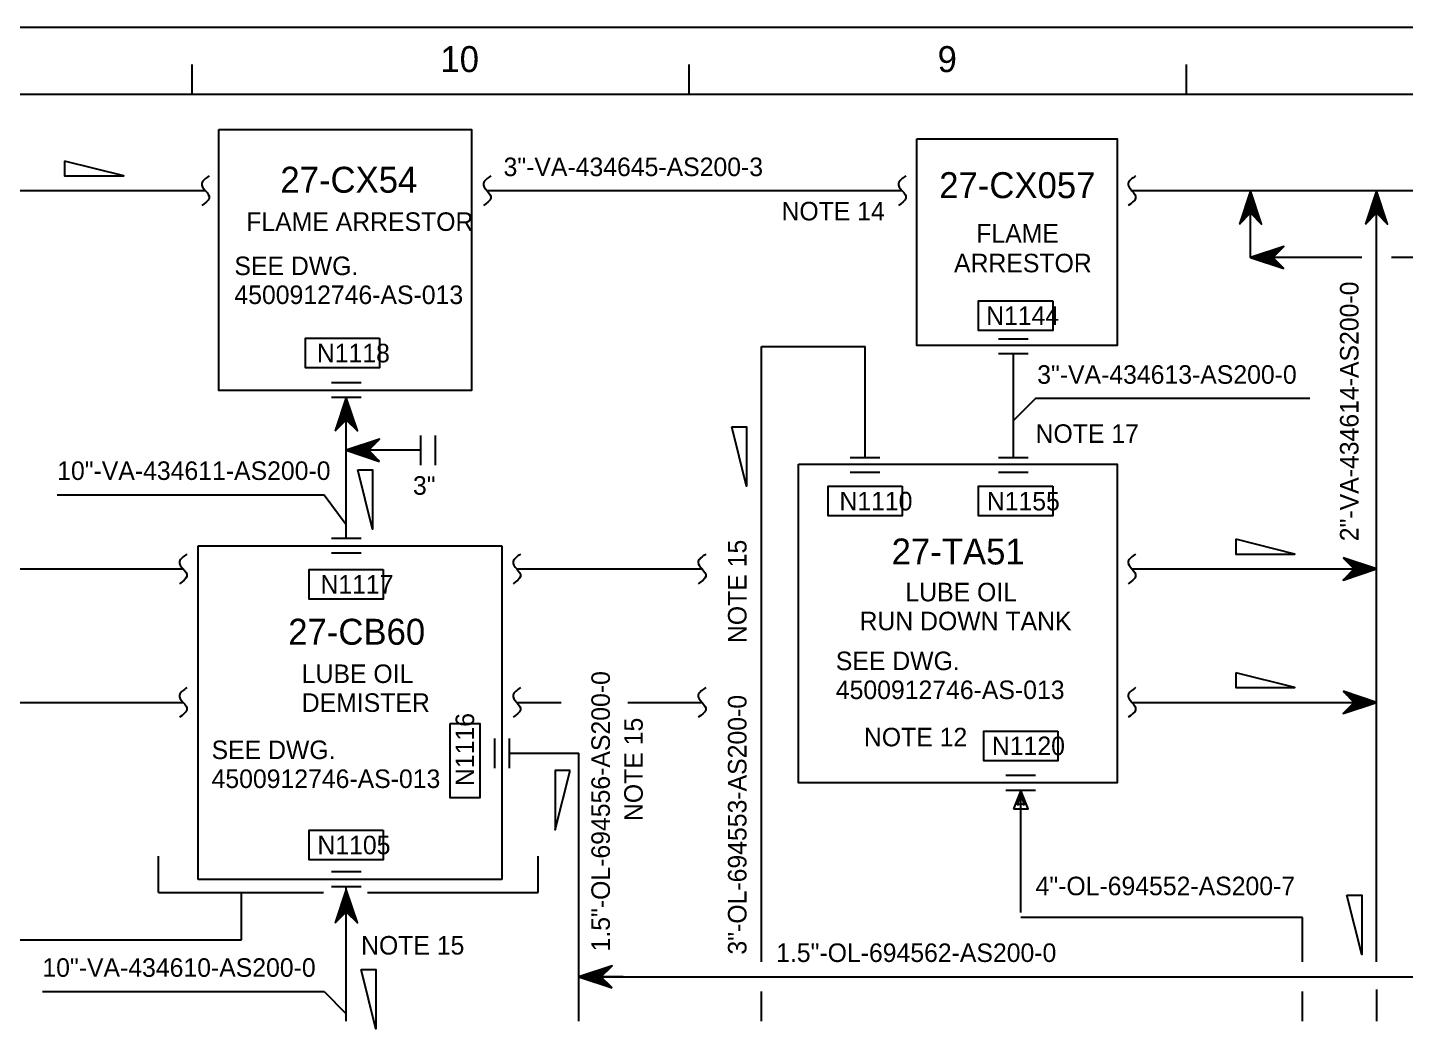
# Model space of a CAD drawing. Extents: x 0 to 840, y 0 to 594.
# Drawn here: x 137 to 322.9, y 458.5 to 594 of the extents above; entities that cross this region are included whole.
import ezdxf

# ---------------------------------------------------------------- set-up
doc = ezdxf.new("R2010")
doc.units = 0
for name, color, linetype in [('01-LIN-025-A', 7, 'Continuous'), ('08-LIN-050-A', 7, 'Continuous'), ('15-LIN-025-PHAN', 7, 'Continuous'), ('18-LIN-025-SP', 7, 'Continuous'), ('35-TXT-025', 7, 'Continuous'), ('36-TXT-035', 7, 'Continuous'), ('40-', 7, 'Continuous'), ('43-', 7, 'Continuous'), ('45-', 7, 'Continuous')]:
    doc.layers.add(name, color=color, linetype=linetype)

msp = doc.modelspace()

# ---------------------------------------------------------------- linework, layer by layer
at = {"layer": '01-LIN-025-A'}
for p, q in [((273, 544), (270, 541)), ((310, 544), (273, 544)), ((141, 531), (177, 531)), ((177, 531), (180, 527)), ((154.65, 477.37), (154.65, 482.27)), ((205.88, 477.37), (205.88, 482.27)), ((154.65, 477.37), (176.92, 477.37)), ((182.86, 477.37), (205.88, 477.37)), ((139, 464), (177, 464)), ((177, 464), (180, 461))]:
    msp.add_line(p, q, dxfattribs=at)
for points in [[(142, 576), (142, 574), (150, 574)], [(232, 540.14), (234, 540.14), (234, 532.14)], [(181.54, 534.35), (183.54, 534.35), (183.54, 526.35)], [(300, 525), (300, 523), (308, 523)], [(300, 507), (300, 505), (308, 505)], [(210.19, 493.81), (208.19, 493.81), (208.19, 485.81)], [(270, 488.64), (272, 488.64), (271, 491.14)], [(315, 477), (317, 477), (317, 469)], [(182, 467), (184, 467), (184, 459)]]:
    msp.add_lwpolyline(points, close=True, dxfattribs=at)
for points in [[(300.5, 567.5), (302, 569), (303.5, 567.5), (302, 572), (300.5, 567.5)], [(302.4, 570.8), (301.6, 570.8)], [(302.37, 570.9), (301.63, 570.9)], [(302.33, 571), (301.67, 571)], [(302.3, 571.1), (301.7, 571.1)], [(302.27, 571.2), (301.73, 571.2)], [(302.23, 571.3), (301.77, 571.3)], [(302.2, 571.4), (301.8, 571.4)], [(302.17, 571.5), (301.83, 571.5)], [(302.13, 571.6), (301.87, 571.6)], [(302.1, 571.7), (301.9, 571.7)], [(302.07, 571.8), (301.93, 571.8)], [(302.03, 571.9), (301.97, 571.9)], [(302, 566), (302, 572)], [(317.5, 567.5), (319, 569), (320.5, 567.5), (319, 572), (317.5, 567.5)], [(319.4, 570.8), (318.6, 570.8)], [(319.37, 570.9), (318.63, 570.9)], [(319.33, 571), (318.67, 571)], [(319.3, 571.1), (318.7, 571.1)], [(319.27, 571.2), (318.73, 571.2)], [(319.23, 571.3), (318.77, 571.3)], [(319.2, 571.4), (318.8, 571.4)], [(319.17, 571.5), (318.83, 571.5)], [(319.13, 571.6), (318.87, 571.6)], [(319.1, 571.7), (318.9, 571.7)], [(319.07, 571.8), (318.93, 571.8)], [(319.03, 571.9), (318.97, 571.9)], [(319, 566), (319, 572)], [(301.9, 568.9), (300.97, 568.9)], [(302, 569), (301, 569)], [(302.97, 569.1), (301.03, 569.1)], [(302.93, 569.2), (301.07, 569.2)], [(302.9, 569.3), (301.1, 569.3)], [(302.87, 569.4), (301.13, 569.4)], [(302.83, 569.5), (301.17, 569.5)], [(302.8, 569.6), (301.2, 569.6)], [(302.77, 569.7), (301.23, 569.7)], [(302.73, 569.8), (301.27, 569.8)], [(302.7, 569.9), (301.3, 569.9)], [(302.67, 570), (301.33, 570)], [(302.63, 570.1), (301.37, 570.1)], [(302.6, 570.2), (301.4, 570.2)], [(302.57, 570.3), (301.43, 570.3)], [(302.53, 570.4), (301.47, 570.4)], [(302.5, 570.5), (301.5, 570.5)], [(302.47, 570.6), (301.53, 570.6)], [(302.43, 570.7), (301.57, 570.7)], [(303, 569), (302, 569)], [(303.03, 568.9), (302.1, 568.9)], [(318.9, 568.9), (317.97, 568.9)], [(319, 569), (318, 569)], [(319.97, 569.1), (318.03, 569.1)], [(319.93, 569.2), (318.07, 569.2)], [(319.9, 569.3), (318.1, 569.3)], [(319.87, 569.4), (318.13, 569.4)], [(319.83, 569.5), (318.17, 569.5)], [(319.8, 569.6), (318.2, 569.6)], [(319.77, 569.7), (318.23, 569.7)], [(319.73, 569.8), (318.27, 569.8)], [(319.7, 569.9), (318.3, 569.9)], [(319.67, 570), (318.33, 570)], [(319.63, 570.1), (318.37, 570.1)], [(319.6, 570.2), (318.4, 570.2)], [(319.57, 570.3), (318.43, 570.3)], [(319.53, 570.4), (318.47, 570.4)], [(319.5, 570.5), (318.5, 570.5)], [(319.47, 570.6), (318.53, 570.6)], [(319.43, 570.7), (318.57, 570.7)], [(320, 569), (319, 569)], [(320.03, 568.9), (319.1, 568.9)], [(300.6, 567.6), (300.53, 567.6)], [(300.7, 567.7), (300.57, 567.7)], [(300.8, 567.8), (300.6, 567.8)], [(300.9, 567.9), (300.63, 567.9)], [(301, 568), (300.67, 568)], [(301.1, 568.1), (300.7, 568.1)], [(301.2, 568.2), (300.73, 568.2)], [(301.3, 568.3), (300.77, 568.3)], [(301.4, 568.4), (300.8, 568.4)], [(301.5, 568.5), (300.83, 568.5)], [(301.6, 568.6), (300.87, 568.6)], [(301.7, 568.7), (300.9, 568.7)], [(301.8, 568.8), (300.93, 568.8)], [(303.07, 568.8), (302.2, 568.8)], [(303.1, 568.7), (302.3, 568.7)], [(303.13, 568.6), (302.4, 568.6)], [(303.17, 568.5), (302.5, 568.5)], [(303.2, 568.4), (302.6, 568.4)], [(303.23, 568.3), (302.7, 568.3)], [(303.27, 568.2), (302.8, 568.2)], [(303.3, 568.1), (302.9, 568.1)], [(303.33, 568), (303, 568)], [(303.37, 567.9), (303.1, 567.9)], [(303.4, 567.8), (303.2, 567.8)], [(303.43, 567.7), (303.3, 567.7)], [(303.47, 567.6), (303.4, 567.6)], [(317.6, 567.6), (317.53, 567.6)], [(317.7, 567.7), (317.57, 567.7)], [(317.8, 567.8), (317.6, 567.8)], [(317.9, 567.9), (317.63, 567.9)], [(318, 568), (317.67, 568)], [(318.1, 568.1), (317.7, 568.1)], [(318.2, 568.2), (317.73, 568.2)], [(318.3, 568.3), (317.77, 568.3)], [(318.4, 568.4), (317.8, 568.4)], [(318.5, 568.5), (317.83, 568.5)], [(318.6, 568.6), (317.87, 568.6)], [(318.7, 568.7), (317.9, 568.7)], [(318.8, 568.8), (317.93, 568.8)], [(320.07, 568.8), (319.2, 568.8)], [(320.1, 568.7), (319.3, 568.7)], [(320.13, 568.6), (319.4, 568.6)], [(320.17, 568.5), (319.5, 568.5)], [(320.2, 568.4), (319.6, 568.4)], [(320.23, 568.3), (319.7, 568.3)], [(320.27, 568.2), (319.8, 568.2)], [(320.3, 568.1), (319.9, 568.1)], [(320.33, 568), (320, 568)], [(320.37, 567.9), (320.1, 567.9)], [(320.4, 567.8), (320.2, 567.8)], [(320.43, 567.7), (320.3, 567.7)], [(320.47, 567.6), (320.4, 567.6)], [(306.5, 561.5), (305, 563), (306.5, 564.5), (302, 563), (306.5, 561.5)], [(302.9, 563.3), (302.9, 562.7)], [(303, 563.33), (303, 562.67)], [(303.1, 563.37), (303.1, 562.63)], [(303.2, 563.4), (303.2, 562.6)], [(303.3, 563.43), (303.3, 562.57)], [(303.4, 563.47), (303.4, 562.53)], [(303.5, 563.5), (303.5, 562.5)], [(303.6, 563.53), (303.6, 562.47)], [(303.7, 563.57), (303.7, 562.43)], [(303.8, 563.6), (303.8, 562.4)], [(303.9, 563.63), (303.9, 562.37)], [(304, 563.67), (304, 562.33)], [(304.1, 563.7), (304.1, 562.3)], [(304.2, 563.73), (304.2, 562.27)], [(304.3, 563.77), (304.3, 562.23)], [(304.4, 563.8), (304.4, 562.2)], [(304.5, 563.83), (304.5, 562.17)], [(304.6, 563.87), (304.6, 562.13)], [(304.7, 563.9), (304.7, 562.1)], [(304.8, 563.93), (304.8, 562.07)], [(304.9, 563.97), (304.9, 562.03)], [(305, 564), (305, 563)], [(305.1, 564.03), (305.1, 563.1)], [(305.2, 564.07), (305.2, 563.2)], [(305.3, 564.1), (305.3, 563.3)], [(305.4, 564.13), (305.4, 563.4)], [(305.5, 564.17), (305.5, 563.5)], [(305.6, 564.2), (305.6, 563.6)], [(305.7, 564.23), (305.7, 563.7)], [(305.8, 564.27), (305.8, 563.8)], [(305.9, 564.3), (305.9, 563.9)], [(306, 564.33), (306, 564)], [(306.1, 564.37), (306.1, 564.1)], [(306.2, 564.4), (306.2, 564.2)], [(306.3, 564.43), (306.3, 564.3)], [(306.4, 564.47), (306.4, 564.4)], [(308, 563), (302, 563)], [(302.1, 563.03), (302.1, 562.97)], [(302.2, 563.07), (302.2, 562.93)], [(302.3, 563.1), (302.3, 562.9)], [(302.4, 563.13), (302.4, 562.87)], [(302.5, 563.17), (302.5, 562.83)], [(302.6, 563.2), (302.6, 562.8)], [(302.7, 563.23), (302.7, 562.77)], [(302.8, 563.27), (302.8, 562.73)], [(305, 563), (305, 562)], [(305.1, 562.9), (305.1, 561.97)], [(305.2, 562.8), (305.2, 561.93)], [(305.3, 562.7), (305.3, 561.9)], [(305.4, 562.6), (305.4, 561.87)], [(305.5, 562.5), (305.5, 561.83)], [(305.6, 562.4), (305.6, 561.8)], [(305.7, 562.3), (305.7, 561.77)], [(305.8, 562.2), (305.8, 561.73)], [(305.9, 562.1), (305.9, 561.7)], [(306, 562), (306, 561.67)], [(306.1, 561.9), (306.1, 561.63)], [(306.2, 561.8), (306.2, 561.6)], [(306.3, 561.7), (306.3, 561.57)], [(306.4, 561.6), (306.4, 561.53)], [(275.32, 557.14), (275.32, 553.14), (265.32, 553.14), (265.32, 557.14), (275.32, 557.14)], [(184.5, 552.11), (184.5, 548.11), (174.5, 548.11), (174.5, 552.11), (184.5, 552.11)], [(272, 552), (268, 552)], [(272, 550), (268, 550)], [(182, 546.11), (178, 546.11)], [(182, 544.11), (178, 544.11)], [(178.5, 539.61), (180, 541.11), (181.5, 539.61), (180, 544.11), (178.5, 539.61)], [(180.4, 542.91), (179.6, 542.91)], [(180.37, 543.01), (179.63, 543.01)], [(180.33, 543.11), (179.67, 543.11)], [(180.3, 543.21), (179.7, 543.21)], [(180.27, 543.31), (179.73, 543.31)], [(180.23, 543.41), (179.77, 543.41)], [(180.2, 543.51), (179.8, 543.51)], [(180.17, 543.61), (179.83, 543.61)], [(180.13, 543.71), (179.87, 543.71)], [(180.1, 543.81), (179.9, 543.81)], [(180.07, 543.91), (179.93, 543.91)], [(180.03, 544.01), (179.97, 544.01)], [(180, 538.11), (180, 544.11)], [(179.9, 541.01), (178.97, 541.01)], [(180, 541.11), (179, 541.11)], [(180.97, 541.21), (179.03, 541.21)], [(180.93, 541.31), (179.07, 541.31)], [(180.9, 541.41), (179.1, 541.41)], [(180.87, 541.51), (179.13, 541.51)], [(180.83, 541.61), (179.17, 541.61)], [(180.8, 541.71), (179.2, 541.71)], [(180.77, 541.81), (179.23, 541.81)], [(180.73, 541.91), (179.27, 541.91)], [(180.7, 542.01), (179.3, 542.01)], [(180.67, 542.11), (179.33, 542.11)], [(180.63, 542.21), (179.37, 542.21)], [(180.6, 542.31), (179.4, 542.31)], [(180.57, 542.41), (179.43, 542.41)], [(180.53, 542.51), (179.47, 542.51)], [(180.5, 542.61), (179.5, 542.61)], [(180.47, 542.71), (179.53, 542.71)], [(180.43, 542.81), (179.57, 542.81)], [(181, 541.11), (180, 541.11)], [(181.03, 541.01), (180.1, 541.01)], [(178.6, 539.71), (178.53, 539.71)], [(178.7, 539.81), (178.57, 539.81)], [(178.8, 539.91), (178.6, 539.91)], [(178.9, 540.01), (178.63, 540.01)], [(179, 540.11), (178.67, 540.11)], [(179.1, 540.21), (178.7, 540.21)], [(179.2, 540.31), (178.73, 540.31)], [(179.3, 540.41), (178.77, 540.41)], [(179.4, 540.51), (178.8, 540.51)], [(179.5, 540.61), (178.83, 540.61)], [(179.6, 540.71), (178.87, 540.71)], [(179.7, 540.81), (178.9, 540.81)], [(179.8, 540.91), (178.93, 540.91)], [(181.07, 540.91), (180.2, 540.91)], [(181.1, 540.81), (180.3, 540.81)], [(181.13, 540.71), (180.4, 540.71)], [(181.17, 540.61), (180.5, 540.61)], [(181.2, 540.51), (180.6, 540.51)], [(181.23, 540.41), (180.7, 540.41)], [(181.27, 540.31), (180.8, 540.31)], [(181.3, 540.21), (180.9, 540.21)], [(181.33, 540.11), (181, 540.11)], [(181.37, 540.01), (181.1, 540.01)], [(181.4, 539.91), (181.2, 539.91)], [(181.43, 539.81), (181.3, 539.81)], [(181.47, 539.71), (181.4, 539.71)], [(184.5, 535.5), (183, 537), (184.5, 538.5), (180, 537), (184.5, 535.5)], [(180.8, 537.27), (180.8, 536.73)], [(180.9, 537.3), (180.9, 536.7)], [(181, 537.33), (181, 536.67)], [(181.1, 537.37), (181.1, 536.63)], [(181.2, 537.4), (181.2, 536.6)], [(181.3, 537.43), (181.3, 536.57)], [(181.4, 537.47), (181.4, 536.53)], [(181.5, 537.5), (181.5, 536.5)], [(181.6, 537.53), (181.6, 536.47)], [(181.7, 537.57), (181.7, 536.43)], [(181.8, 537.6), (181.8, 536.4)], [(181.9, 537.63), (181.9, 536.37)], [(182, 537.67), (182, 536.33)], [(182.1, 537.7), (182.1, 536.3)], [(182.2, 537.73), (182.2, 536.27)], [(182.3, 537.77), (182.3, 536.23)], [(182.4, 537.8), (182.4, 536.2)], [(182.5, 537.83), (182.5, 536.17)], [(182.6, 537.87), (182.6, 536.13)], [(182.7, 537.9), (182.7, 536.1)], [(182.8, 537.93), (182.8, 536.07)], [(182.9, 537.97), (182.9, 536.03)], [(183, 538), (183, 537)], [(183.1, 538.03), (183.1, 537.1)], [(183.2, 538.07), (183.2, 537.2)], [(183.3, 538.1), (183.3, 537.3)], [(183.4, 538.13), (183.4, 537.4)], [(183.5, 538.17), (183.5, 537.5)], [(183.6, 538.2), (183.6, 537.6)], [(183.7, 538.23), (183.7, 537.7)], [(183.8, 538.27), (183.8, 537.8)], [(183.9, 538.3), (183.9, 537.9)], [(184, 538.33), (184, 538)], [(184.1, 538.37), (184.1, 538.1)], [(184.2, 538.4), (184.2, 538.2)], [(184.3, 538.43), (184.3, 538.3)], [(184.4, 538.47), (184.4, 538.4)], [(190, 539), (190, 535)], [(192, 539), (192, 535)], [(186, 537), (180, 537)], [(180.1, 537.03), (180.1, 536.97)], [(180.2, 537.07), (180.2, 536.93)], [(180.3, 537.1), (180.3, 536.9)], [(180.4, 537.13), (180.4, 536.87)], [(180.5, 537.17), (180.5, 536.83)], [(180.6, 537.2), (180.6, 536.8)], [(180.7, 537.23), (180.7, 536.77)], [(183, 537), (183, 536)], [(183.1, 536.9), (183.1, 535.97)], [(183.2, 536.8), (183.2, 535.93)], [(183.3, 536.7), (183.3, 535.9)], [(183.4, 536.6), (183.4, 535.87)], [(183.5, 536.5), (183.5, 535.83)], [(183.6, 536.4), (183.6, 535.8)], [(183.7, 536.3), (183.7, 535.77)], [(183.8, 536.2), (183.8, 535.73)], [(183.9, 536.1), (183.9, 535.7)], [(184, 536), (184, 535.67)], [(184.1, 535.9), (184.1, 535.63)], [(184.2, 535.8), (184.2, 535.6)], [(184.3, 535.7), (184.3, 535.57)], [(184.4, 535.6), (184.4, 535.53)], [(252, 536), (248, 536)], [(272, 536), (268, 536)], [(252, 534), (248, 534)], [(272, 534), (268, 534)], [(255, 532.14), (255, 528.14), (245, 528.14), (245, 532.14), (255, 532.14)], [(275.32, 532.14), (275.32, 528.14), (265.32, 528.14), (265.32, 532.14), (275.32, 532.14)], [(182, 525.11), (178, 525.11)], [(182, 523.11), (178, 523.11)], [(314.5, 522.5), (316, 521), (314.5, 519.5), (319, 521), (314.5, 522.5)], [(314.6, 522.4), (314.6, 522.47)], [(314.7, 522.3), (314.7, 522.43)], [(314.8, 522.2), (314.8, 522.4)], [(185, 520.92), (185, 516.92), (175, 516.92), (175, 520.92), (185, 520.92)], [(313, 521), (319, 521)], [(314.9, 522.1), (314.9, 522.37)], [(315, 522), (315, 522.33)], [(315.1, 521.9), (315.1, 522.3)], [(315.2, 521.8), (315.2, 522.27)], [(315.3, 521.7), (315.3, 522.23)], [(315.4, 521.6), (315.4, 522.2)], [(315.5, 521.5), (315.5, 522.17)], [(315.6, 521.4), (315.6, 522.13)], [(315.6, 519.87), (315.6, 520.6)], [(315.7, 521.3), (315.7, 522.1)], [(315.7, 519.9), (315.7, 520.7)], [(315.8, 521.2), (315.8, 522.07)], [(315.8, 519.93), (315.8, 520.8)], [(315.9, 521.1), (315.9, 522.03)], [(315.9, 519.97), (315.9, 520.9)], [(316, 521), (316, 522)], [(316, 520), (316, 521)], [(316.1, 520.03), (316.1, 521.97)], [(316.2, 520.07), (316.2, 521.93)], [(316.3, 520.1), (316.3, 521.9)], [(316.4, 520.13), (316.4, 521.87)], [(316.5, 520.17), (316.5, 521.83)], [(316.6, 520.2), (316.6, 521.8)], [(316.7, 520.23), (316.7, 521.77)], [(316.8, 520.27), (316.8, 521.73)], [(316.9, 520.3), (316.9, 521.7)], [(317, 520.33), (317, 521.67)], [(317.1, 520.37), (317.1, 521.63)], [(317.2, 520.4), (317.2, 521.6)], [(317.3, 520.43), (317.3, 521.57)], [(317.4, 520.47), (317.4, 521.53)], [(317.5, 520.5), (317.5, 521.5)], [(317.6, 520.53), (317.6, 521.47)], [(317.7, 520.57), (317.7, 521.43)], [(317.8, 520.6), (317.8, 521.4)], [(317.9, 520.63), (317.9, 521.37)], [(318, 520.67), (318, 521.33)], [(318.1, 520.7), (318.1, 521.3)], [(318.2, 520.73), (318.2, 521.27)], [(318.3, 520.77), (318.3, 521.23)], [(318.4, 520.8), (318.4, 521.2)], [(318.5, 520.83), (318.5, 521.17)], [(318.6, 520.87), (318.6, 521.13)], [(318.7, 520.9), (318.7, 521.1)], [(318.8, 520.93), (318.8, 521.07)], [(318.9, 520.97), (318.9, 521.03)], [(314.6, 519.53), (314.6, 519.6)], [(314.7, 519.57), (314.7, 519.7)], [(314.8, 519.6), (314.8, 519.8)], [(314.9, 519.63), (314.9, 519.9)], [(315, 519.67), (315, 520)], [(315.1, 519.7), (315.1, 520.1)], [(315.2, 519.73), (315.2, 520.2)], [(315.3, 519.77), (315.3, 520.3)], [(315.4, 519.8), (315.4, 520.4)], [(315.5, 519.83), (315.5, 520.5)], [(314.5, 504.5), (316, 503), (314.5, 501.5), (319, 503), (314.5, 504.5)], [(314.6, 504.4), (314.6, 504.47)], [(314.7, 504.3), (314.7, 504.43)], [(314.8, 504.2), (314.8, 504.4)], [(314.9, 504.1), (314.9, 504.37)], [(315, 504), (315, 504.33)], [(315.1, 503.9), (315.1, 504.3)], [(315.2, 503.8), (315.2, 504.27)], [(315.3, 503.7), (315.3, 504.23)], [(315.4, 503.6), (315.4, 504.2)], [(315.5, 503.5), (315.5, 504.17)], [(315.6, 503.4), (315.6, 504.13)], [(315.7, 503.3), (315.7, 504.1)], [(315.8, 503.2), (315.8, 504.07)], [(315.9, 503.1), (315.9, 504.03)], [(316, 503), (316, 504)], [(316.1, 502.03), (316.1, 503.97)], [(316.2, 502.07), (316.2, 503.93)], [(316.3, 502.1), (316.3, 503.9)], [(316.4, 502.13), (316.4, 503.87)], [(316.5, 502.17), (316.5, 503.83)], [(316.6, 502.2), (316.6, 503.8)], [(313, 503), (319, 503)], [(315, 501.67), (315, 502)], [(315.1, 501.7), (315.1, 502.1)], [(315.2, 501.73), (315.2, 502.2)], [(315.3, 501.77), (315.3, 502.3)], [(315.4, 501.8), (315.4, 502.4)], [(315.5, 501.83), (315.5, 502.5)], [(315.6, 501.87), (315.6, 502.6)], [(315.7, 501.9), (315.7, 502.7)], [(315.8, 501.93), (315.8, 502.8)], [(315.9, 501.97), (315.9, 502.9)], [(316, 502), (316, 503)], [(316.7, 502.23), (316.7, 503.77)], [(316.8, 502.27), (316.8, 503.73)], [(316.9, 502.3), (316.9, 503.7)], [(317, 502.33), (317, 503.67)], [(317.1, 502.37), (317.1, 503.63)], [(317.2, 502.4), (317.2, 503.6)], [(317.3, 502.43), (317.3, 503.57)], [(317.4, 502.47), (317.4, 503.53)], [(317.5, 502.5), (317.5, 503.5)], [(317.6, 502.53), (317.6, 503.47)], [(317.7, 502.57), (317.7, 503.43)], [(317.8, 502.6), (317.8, 503.4)], [(317.9, 502.63), (317.9, 503.37)], [(318, 502.67), (318, 503.33)], [(318.1, 502.7), (318.1, 503.3)], [(318.2, 502.73), (318.2, 503.27)], [(318.3, 502.77), (318.3, 503.23)], [(318.4, 502.8), (318.4, 503.2)], [(318.5, 502.83), (318.5, 503.17)], [(318.6, 502.87), (318.6, 503.13)], [(318.7, 502.9), (318.7, 503.1)], [(318.8, 502.93), (318.8, 503.07)], [(318.9, 502.97), (318.9, 503.03)], [(194, 500.14), (198, 500.14), (198, 490.14), (194, 490.14), (194, 500.14)], [(314.6, 501.53), (314.6, 501.6)], [(314.7, 501.57), (314.7, 501.7)], [(314.8, 501.6), (314.8, 501.8)], [(314.9, 501.63), (314.9, 501.9)], [(276, 499.14), (276, 495.14), (266, 495.14), (266, 499.14), (276, 499.14)], [(200, 498.14), (200, 494.14)], [(202, 498.14), (202, 494.14)], [(273, 493.14), (269, 493.14)], [(273, 491.14), (269, 491.14)], [(270.5, 489.14), (271, 490.39), (271.5, 489.14)], [(271.5, 489.14), (271, 489.34), (270.5, 489.14)], [(271, 486.14), (271, 489.14)], [(185, 485.77), (185, 481.77), (175, 481.77), (175, 485.77), (185, 485.77)], [(182, 480.14), (178, 480.14)], [(182, 478.14), (178, 478.14)], [(178.5, 473.27), (180, 474.77), (181.5, 473.27), (180, 477.77), (178.5, 473.27)], [(180, 471.77), (180, 477.77)], [(180.6, 475.97), (179.4, 475.97)], [(180.57, 476.07), (179.43, 476.07)], [(180.53, 476.17), (179.47, 476.17)], [(180.5, 476.27), (179.5, 476.27)], [(180.47, 476.37), (179.53, 476.37)], [(180.43, 476.47), (179.57, 476.47)], [(180.4, 476.57), (179.6, 476.57)], [(180.37, 476.67), (179.63, 476.67)], [(180.33, 476.77), (179.67, 476.77)], [(180.3, 476.87), (179.7, 476.87)], [(180.27, 476.97), (179.73, 476.97)], [(180.23, 477.07), (179.77, 477.07)], [(180.2, 477.17), (179.8, 477.17)], [(180.17, 477.27), (179.83, 477.27)], [(180.13, 477.37), (179.87, 477.37)], [(180.1, 477.47), (179.9, 477.47)], [(180.07, 477.57), (179.93, 477.57)], [(180.03, 477.67), (179.97, 477.67)], [(179.3, 474.07), (178.77, 474.07)], [(179.4, 474.17), (178.8, 474.17)], [(179.5, 474.27), (178.83, 474.27)], [(179.6, 474.37), (178.87, 474.37)], [(179.7, 474.47), (178.9, 474.47)], [(179.8, 474.57), (178.93, 474.57)], [(179.9, 474.67), (178.97, 474.67)], [(180, 474.77), (179, 474.77)], [(180.97, 474.87), (179.03, 474.87)], [(180.93, 474.97), (179.07, 474.97)], [(180.9, 475.07), (179.1, 475.07)], [(180.87, 475.17), (179.13, 475.17)], [(180.83, 475.27), (179.17, 475.27)], [(180.8, 475.37), (179.2, 475.37)], [(180.77, 475.47), (179.23, 475.47)], [(180.73, 475.57), (179.27, 475.57)], [(180.7, 475.67), (179.3, 475.67)], [(180.67, 475.77), (179.33, 475.77)], [(180.63, 475.87), (179.37, 475.87)], [(181, 474.77), (180, 474.77)], [(181.03, 474.67), (180.1, 474.67)], [(181.07, 474.57), (180.2, 474.57)], [(181.1, 474.47), (180.3, 474.47)], [(181.13, 474.37), (180.4, 474.37)], [(181.17, 474.27), (180.5, 474.27)], [(181.2, 474.17), (180.6, 474.17)], [(181.23, 474.07), (180.7, 474.07)], [(178.6, 473.37), (178.53, 473.37)], [(178.7, 473.47), (178.57, 473.47)], [(178.8, 473.57), (178.6, 473.57)], [(178.9, 473.67), (178.63, 473.67)], [(179, 473.77), (178.67, 473.77)], [(179.1, 473.87), (178.7, 473.87)], [(179.2, 473.97), (178.73, 473.97)], [(181.27, 473.97), (180.8, 473.97)], [(181.3, 473.87), (180.9, 473.87)], [(181.33, 473.77), (181, 473.77)], [(181.37, 473.67), (181.1, 473.67)], [(181.4, 473.57), (181.2, 473.57)], [(181.43, 473.47), (181.3, 473.47)], [(181.47, 473.37), (181.4, 473.37)], [(215.86, 464.5), (214.36, 466), (215.86, 467.5), (211.36, 466), (215.86, 464.5)], [(213.26, 466.63), (213.26, 465.37)], [(213.36, 466.67), (213.36, 465.33)], [(213.46, 466.7), (213.46, 465.3)], [(213.56, 466.73), (213.56, 465.27)], [(213.66, 466.77), (213.66, 465.23)], [(213.76, 466.8), (213.76, 465.2)], [(213.86, 466.83), (213.86, 465.17)], [(213.96, 466.87), (213.96, 465.13)], [(214.06, 466.9), (214.06, 465.1)], [(214.16, 466.93), (214.16, 465.07)], [(214.26, 466.97), (214.26, 465.03)], [(214.36, 467), (214.36, 466)], [(214.46, 467.03), (214.46, 466.1)], [(214.56, 467.07), (214.56, 466.2)], [(214.66, 467.1), (214.66, 466.3)], [(214.76, 467.13), (214.76, 466.4)], [(214.86, 467.17), (214.86, 466.5)], [(214.96, 467.2), (214.96, 466.6)], [(215.06, 467.23), (215.06, 466.7)], [(215.16, 467.27), (215.16, 466.8)], [(215.26, 467.3), (215.26, 466.9)], [(215.36, 467.33), (215.36, 467)], [(215.46, 467.37), (215.46, 467.1)], [(215.56, 467.4), (215.56, 467.2)], [(215.66, 467.43), (215.66, 467.3)], [(215.76, 467.47), (215.76, 467.4)], [(217.36, 466), (211.36, 466)], [(211.46, 466.03), (211.46, 465.97)], [(211.56, 466.07), (211.56, 465.93)], [(211.66, 466.1), (211.66, 465.9)], [(211.76, 466.13), (211.76, 465.87)], [(211.86, 466.17), (211.86, 465.83)], [(211.96, 466.2), (211.96, 465.8)], [(212.06, 466.23), (212.06, 465.77)], [(212.16, 466.27), (212.16, 465.73)], [(212.26, 466.3), (212.26, 465.7)], [(212.36, 466.33), (212.36, 465.67)], [(212.46, 466.37), (212.46, 465.63)], [(212.56, 466.4), (212.56, 465.6)], [(212.66, 466.43), (212.66, 465.57)], [(212.76, 466.47), (212.76, 465.53)], [(212.86, 466.5), (212.86, 465.5)], [(212.96, 466.53), (212.96, 465.47)], [(213.06, 466.57), (213.06, 465.43)], [(213.16, 466.6), (213.16, 465.4)], [(214.36, 466), (214.36, 465)], [(214.46, 465.9), (214.46, 464.97)], [(214.56, 465.8), (214.56, 464.93)], [(214.66, 465.7), (214.66, 464.9)], [(214.76, 465.6), (214.76, 464.87)], [(214.86, 465.5), (214.86, 464.83)], [(214.96, 465.4), (214.96, 464.8)], [(215.06, 465.3), (215.06, 464.77)], [(215.16, 465.2), (215.16, 464.73)], [(215.26, 465.1), (215.26, 464.7)], [(215.36, 465), (215.36, 464.67)], [(215.46, 464.9), (215.46, 464.63)], [(215.56, 464.8), (215.56, 464.6)], [(215.66, 464.7), (215.66, 464.57)], [(215.76, 464.6), (215.76, 464.53)]]:
    msp.add_lwpolyline(points, dxfattribs=at)
for points in [[(161.5, 574), (161.04, 573.67), (160.12, 573), (161, 572), (161.87, 571), (160.96, 570.33), (160.5, 570)], [(199.5, 574), (199.04, 573.67), (198.12, 573), (199, 572), (199.87, 571), (198.96, 570.33), (198.5, 570)], [(255.5, 574), (255.04, 573.67), (254.12, 573), (255, 572), (255.87, 571), (254.96, 570.33), (254.5, 570)], [(286.5, 574), (286.04, 573.67), (285.12, 573), (286, 572), (286.87, 571), (285.96, 570.33), (285.5, 570)], [(158.5, 523), (158.04, 522.67), (157.12, 522), (158, 521), (158.87, 520), (157.96, 519.33), (157.5, 519)], [(203.5, 523), (203.04, 522.67), (202.12, 522), (203, 521), (203.87, 520), (202.96, 519.33), (202.5, 519)], [(228.5, 523), (228.04, 522.67), (227.12, 522), (228, 521), (228.87, 520), (227.96, 519.33), (227.5, 519)], [(286.5, 523), (286.04, 522.67), (285.12, 522), (286, 521), (286.87, 520), (285.96, 519.33), (285.5, 519)], [(158.5, 505), (158.04, 504.67), (157.12, 504), (158, 503), (158.87, 502), (157.96, 501.33), (157.5, 501)], [(203.5, 505), (203.04, 504.67), (202.12, 504), (203, 503), (203.87, 502), (202.96, 501.33), (202.5, 501)], [(228.5, 505), (228.04, 504.67), (227.12, 504), (228, 503), (228.87, 502), (227.96, 501.33), (227.5, 501)], [(286.5, 505), (286.04, 504.67), (285.12, 504), (286, 503), (286.87, 502), (285.96, 501.33), (285.5, 501)]]:
    msp.add_open_spline(points, degree=3, dxfattribs=at)
at = {"layer": '08-LIN-050-A'}
for p, q in [((161, 572), (49, 572)), ((255, 572), (199, 572)), ((352, 572), (286, 572)), ((302, 563), (302, 572)), ((319, 468), (319, 572)), ((317, 563), (302, 563)), ((340, 563), (321, 563)), ((236, 551), (250, 551)), ((236, 468), (236, 551)), ((250, 536), (250, 551)), ((270, 536), (270, 550)), ((180, 525.11), (180, 544.11)), ((190, 537), (180, 537)), ((79, 521), (158, 521)), ((203, 521), (228, 521)), ((286, 521), (319, 521)), ((79, 503), (158, 503)), ((203, 503), (209, 503)), ((218, 503), (228, 503)), ((286, 503), (319, 503)), ((202, 496.14), (211.36, 496.14)), ((211.36, 460.01), (211.36, 496.14)), ((180, 460), (180, 478.14)), ((165.87, 471), (165.87, 477.37)), ((91.11, 471), (165.87, 471)), ((211.36, 466), (397, 466)), ((236, 460), (236, 464)), ((319.05, 460), (319.05, 464.31))]:
    msp.add_line(p, q, dxfattribs=at)
at = {"layer": '15-LIN-025-PHAN'}
for p, q in [((160, 524.11), (201, 524.11)), ((160, 479.14), (160, 524.11)), ((201, 524.11), (201, 479.14)), ((201, 479.14), (160, 479.14))]:
    msp.add_line(p, q, dxfattribs=at)
for points in [[(162.79, 580.27), (196.89, 580.27), (196.89, 545.07), (162.79, 545.07)], [(257, 579.01), (284, 579.01), (284, 551.14), (257, 551.14)], [(241, 535.14), (284, 535.14), (284, 492.14), (241, 492.14)]]:
    msp.add_lwpolyline(points, close=True, dxfattribs=at)
at = {"layer": '18-LIN-025-SP'}
for p, q in [((271, 474.67), (271, 491.14)), ((309, 474), (271, 474)), ((309, 468), (309, 474)), ((309, 460), (309, 464))]:
    msp.add_line(p, q, dxfattribs=at)
at = {"layer": '43-'}
msp.add_lwpolyline([(0, 594), (0, 0), (840, 0), (840, 594)], close=True, dxfattribs=at)
for points in [[(159.16, 589), (159.16, 585)], [(226.24, 589), (226.24, 585)], [(293.32, 589), (293.32, 585)]]:
    msp.add_lwpolyline(points, dxfattribs=at)
at = {"layer": '45-'}
msp.add_lwpolyline([(25, 585), (830, 585), (830, 10), (25, 10)], close=True, dxfattribs=at)

# ---------------------------------------------------------------- texts
at = {"layer": '35-TXT-025'}
for s, p in [('3"-VA-434645-AS200-3', (201.22, 573.97)), ('FLAME ARRESTOR', (166.5, 566.58)), ('NOTE 14', (238.72, 568)), ('FLAME', (265, 565)), ('ARRESTOR', (262, 561)), ('SEE DWG. ', (164.91, 560.62)), ('4500912746-AS-013', (164.91, 556.72)), ('N1144', (266.33, 553.89)), ('N1118', (176.03, 548.86)), ('3"-VA-434613-AS200-0', (273.22, 545.97)), ('NOTE 17', (273, 538)), ('10"-VA-434611-AS200-0', (141, 533)), ('3"', (189, 531)), ('N1110', (246.54, 528.89)), ('N1155', (266.42, 528.89)), ('N1117', (176.52, 517.67)), ('LUBE OIL', (255.44, 516.63)), ('RUN DOWN TANK', (249.25, 512.73)), ('SEE DWG. ', (246.05, 507.35)), ('LUBE OIL', (174, 505.62)), ('4500912746-AS-013', (246.05, 503.45)), ('DEMISTER', (174, 501.72)), ('NOTE 12', (249.84, 497.08)), ('N1120', (267.11, 495.89)), ('SEE DWG. ', (161.83, 495.36)), ('4500912746-AS-013', (161.83, 491.46)), ('N1105', (176.11, 482.52)), ('4"-OL-694552-AS200-7', (273, 477)), ('NOTE 15', (182, 469)), ('1.5"-OL-694562-AS200-0', (238, 468)), ('10"-VA-434610-AS200-0', (139, 466))]:
    msp.add_text(s, height=2.5, dxfattribs=at).set_placement(p)
for s, p in [('2"-VA-434614-AS200-0', (316.57, 524.74)), ('NOTE 15', (234, 511)), ('1.5"-OL-694556-AS200-0', (215.57, 469.42)), ('3"-OL-694553-AS200-0', (234, 469)), ('N1116', (197.25, 491.72)), ('NOTE 15', (220, 487))]:
    msp.add_text(s, height=2.5, rotation=90, dxfattribs=at).set_placement(p)
at = {"layer": '36-TXT-035'}
for s, p in [('27-CX54', (171.11, 571.73)), ('27-CX057', (260, 571)), ('27-TA51', (253.58, 521.6)), ('27-CB60', (172.17, 510.78))]:
    msp.add_text(s, height=3.5, dxfattribs=at).set_placement(p)
at = {"layer": '40-'}
for s, p in [('10', (192.7, 588)), ('9', (259.78, 588))]:
    msp.add_text(s, height=3.5, dxfattribs=at).set_placement(p)

doc.saveas('drawing.dxf')
